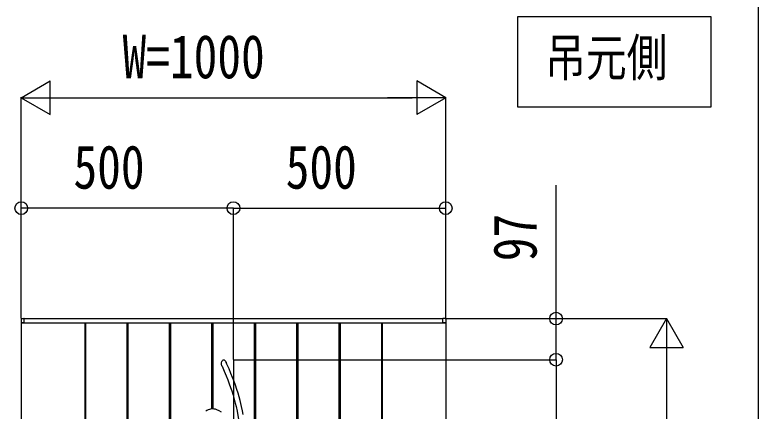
# Model space of a CAD drawing. Units: millimetres, scale not verified. Extents: x -14718 to 14718, y -10395 to 10395.
# Drawn here: x -1132 to 619, y 8295 to 9228 of the extents above; entities that cross this region are included whole.
import ezdxf
from ezdxf.enums import TextEntityAlignment as Align

# ---------------------------------------------------------------- set-up
doc = ezdxf.new("R2010")
doc.units = ezdxf.units.MM
doc.header["$LTSCALE"] = 40
for name, color, linetype in [('0-1_USER1', 3, 'Continuous'), ('0-3_YKK_13', 4, 'Continuous'), ('0-4_YKK_A1', 4, 'Continuous'), ('0-5_YKK_D', 6, 'Continuous')]:
    doc.layers.add(name, color=color, linetype=linetype)
doc.styles.add('ＭＳ ゴシック', font='')
doc.styles.get('ＭＳ ゴシック').set_extended_font_data('MS Gothic')

msp = doc.modelspace()

# ---------------------------------------------------------------- linework, layer by layer
at = {"layer": '0-1_USER1'}
msp.add_line((618.57, 9712.5), (618.57, -8187.5), dxfattribs=at)
msp.add_lwpolyline([(52.57, 9010.22), (52.57, 9223.56), (507.5, 9223.56), (507.5, 9010.22)], close=True, dxfattribs=at)
at = {"layer": '0-3_YKK_13'}
msp.add_line((-617.43, 8415.5), (-617.43, 7415.5), dxfattribs=at)
for points in [[(-644.11, 8400.23), (-644.11, 8400.23), (-644.12, 8400.26), (-644.19, 8400.43), (-644.55, 8401.37), (-645.49, 8405.31), (-645.56, 8408.17), (-644.96, 8411.1), (-644.39, 8412.39), (-643.57, 8413.61), (-642.7, 8414.45), (-641.58, 8415.06), (-640.8, 8415.22), (-640, 8415.16), (-639.36, 8414.96), (-638.36, 8414.38), (-637.04, 8413.11), (-635.68, 8411.24), (-634.46, 8409.12), (-634.28, 8408.74)], [(-594.96, 8286.56), (-596.55, 8295.53), (-598.55, 8305.41), (-600.13, 8312.41), (-601.98, 8319.89), (-604.14, 8327.91), (-606.65, 8336.54), (-609.59, 8345.85), (-613.03, 8355.95), (-616.11, 8364.49), (-619.59, 8373.65), (-623.5, 8383.48), (-627.89, 8394.06), (-632.82, 8405.47), (-634.29, 8408.74)], [(-644.11, 8400.23), (-644.09, 8400.18), (-639.12, 8388.66), (-634.69, 8377.99), (-630.76, 8368.07), (-627.28, 8358.84), (-624.19, 8350.22), (-621.46, 8342.15), (-618.21, 8331.85), (-615.48, 8322.35), (-613.18, 8313.54), (-611.24, 8305.33), (-608.98, 8294.48), (-607.18, 8284.49), (-605.74, 8275.23), (-604.59, 8266.77)], [(-646.01, 8292.17), (-651.05, 8295.35), (-656.41, 8297.75), (-660.14, 8298.84), (-664.02, 8299.48), (-668.05, 8299.59), (-671.16, 8299.28), (-674.26, 8298.63), (-677.27, 8297.63), (-680.13, 8296.27), (-682.84, 8294.47)]]:
    msp.add_lwpolyline(points, dxfattribs=at)
at = {"layer": '0-4_YKK_A1'}
for p, q in [((-1117.93, 8511.13), (-1117.93, 8503)), ((-1116.52, 8512.63), (-1110.96, 8512.97)), ((-1110.43, 8512.5), (-124.43, 8512.5)), ((-1110.43, 8502.5), (-1110.43, 8512.5)), ((-1110.43, 8502.8), (-1110.43, 8512.47)), ((-124.43, 8502.5), (-124.43, 8512.5)), ((-124.43, 8502.8), (-124.43, 8512.47)), ((-118.34, 8512.63), (-123.9, 8512.97)), ((-116.93, 8511.13), (-116.93, 8503)), ((-1117.43, 8502.5), (-1117.43, 7322.5)), ((-1117.43, 8502.5), (-117.43, 8502.5)), ((-1110.43, 8502.5), (-1117.43, 8502.5)), ((-1117.43, 8502.5), (-1110.73, 8502.5)), ((-1110.73, 8502.5), (-1110.73, 8502.5)), ((-967.43, 8502.5), (-967.43, 7322.5)), ((-965.93, 8502.5), (-965.93, 7322.5)), ((-868.93, 8502.5), (-868.93, 7322.5)), ((-865.93, 8502.5), (-865.93, 7322.5)), ((-768.93, 8502.5), (-768.93, 7322.5)), ((-765.93, 8502.5), (-765.93, 7322.5)), ((-668.93, 8502.5), (-668.93, 8299.5)), ((-665.93, 8502.5), (-665.93, 8299.53)), ((-568.93, 8502.5), (-568.93, 7979.91)), ((-565.93, 8502.5), (-565.93, 7981.84)), ((-468.93, 8502.5), (-468.93, 7322.5)), ((-465.93, 8502.5), (-465.93, 7322.5)), ((-368.93, 8502.5), (-368.93, 7322.5)), ((-365.93, 8502.5), (-365.93, 7322.5)), ((-268.93, 8502.5), (-268.93, 7322.5)), ((-267.43, 8502.5), (-267.43, 7322.5)), ((-124.43, 8502.5), (-117.43, 8502.5)), ((-117.43, 8502.5), (-124.13, 8502.5)), ((-124.13, 8502.5), (-124.13, 8502.5)), ((-117.43, 8502.5), (-117.43, 7322.5))]:
    msp.add_line(p, q, dxfattribs=at)
for centre, radius, start, end in [((-1116.43, 8511.13), 1.5, 93.5, 180), ((-1110.93, 8512.47), 0.5, 0, 93.5), ((-123.93, 8512.47), 0.5, 86.5, 180), ((-118.43, 8511.13), 1.5, 0, 86.5), ((-1117.43, 8503), 0.5, 180, 270), ((-1110.73, 8502.8), 0.3, 270, 0), ((-124.13, 8502.8), 0.3, 180, 270), ((-117.43, 8503), 0.5, 270, 0)]:
    msp.add_arc(centre, radius, start, end, dxfattribs=at)
at = {"layer": '0-5_YKK_D'}
for p, q in [((-1117.43, 9032.5), (-1049.01, 9072)), ((-1049.01, 8993), (-1049.01, 9072)), ((-117.43, 9032.5), (-185.85, 9072)), ((-185.85, 9072), (-185.85, 8993)), ((-1117.43, 8514.5), (-1117.43, 9033.5)), ((-1117.43, 9032.5), (-1049.01, 8993)), ((-1117.43, 9032.5), (-980.6, 9032.5)), ((-1038.43, 9032.5), (-196.43, 9032.5)), ((-117.43, 9032.5), (-254.26, 9032.5)), ((-117.43, 9032.5), (-185.85, 8993)), ((-117.43, 8514.5), (-117.43, 9033.5)), ((-1117.43, 8513.5), (-1117.43, 8773.5)), ((-617.43, 8416.5), (-617.43, 8773.5)), ((-617.43, 8416.5), (-617.43, 8773.5)), ((-117.43, 8513.5), (-117.43, 8773.5)), ((-617.43, 8772.5), (-1117.43, 8772.5)), ((-617.43, 8772.5), (-117.43, 8772.5)), ((-116.43, 8512.5), (143.57, 8512.5)), ((-115.43, 8512.5), (403.57, 8512.5)), ((402.57, 8512.5), (363.07, 8444.08)), ((402.57, 8512.5), (442.07, 8444.08)), ((402.57, 8512.5), (402.57, 8375.67)), ((363.07, 8444.08), (442.07, 8444.08)), ((402.57, 8433.5), (402.57, 7391.5)), ((-616.43, 8415.5), (143.57, 8415.5)), ((-616.43, 8415.5), (143.57, 8415.5)), ((142.57, 8415.5), (142.57, 7415.5))]:
    msp.add_line(p, q, dxfattribs=at)
msp.add_lwpolyline([(142.57, 8415.5), (142.57, 8512.5), (142.57, 8826.77)], dxfattribs=at)
for centre in [(-1117.43, 8772.5), (-617.43, 8772.5), (-617.43, 8772.5), (-117.43, 8772.5), (142.57, 8512.5), (142.57, 8415.5), (142.57, 8415.5)]:
    msp.add_circle(centre, 15, dxfattribs=at)

# ---------------------------------------------------------------- texts
at = {"layer": '0-1_USER1', "style": 'ＭＳ ゴシック', "width": 0.8}
msp.add_text('吊元側', height=87.98, dxfattribs=at).set_placement((116.83, 9056.89), align=Align.BOTTOM_LEFT)
at = {"layer": '0-5_YKK_D', "style": 'ＭＳ ゴシック', "width": 0.8}
for s, p in [('W=1000', (-878.76, 9047.5)), ('500', (-994.36, 8787.5)), ('500', (-494.36, 8787.5))]:
    msp.add_text(s, height=102.6, dxfattribs=at).set_placement(p, align=Align.BOTTOM_LEFT)
msp.add_text('97', height=102.6, rotation=90, dxfattribs=at).set_placement((127.57, 8647.5), align=Align.BOTTOM_LEFT)

doc.saveas('drawing.dxf')
